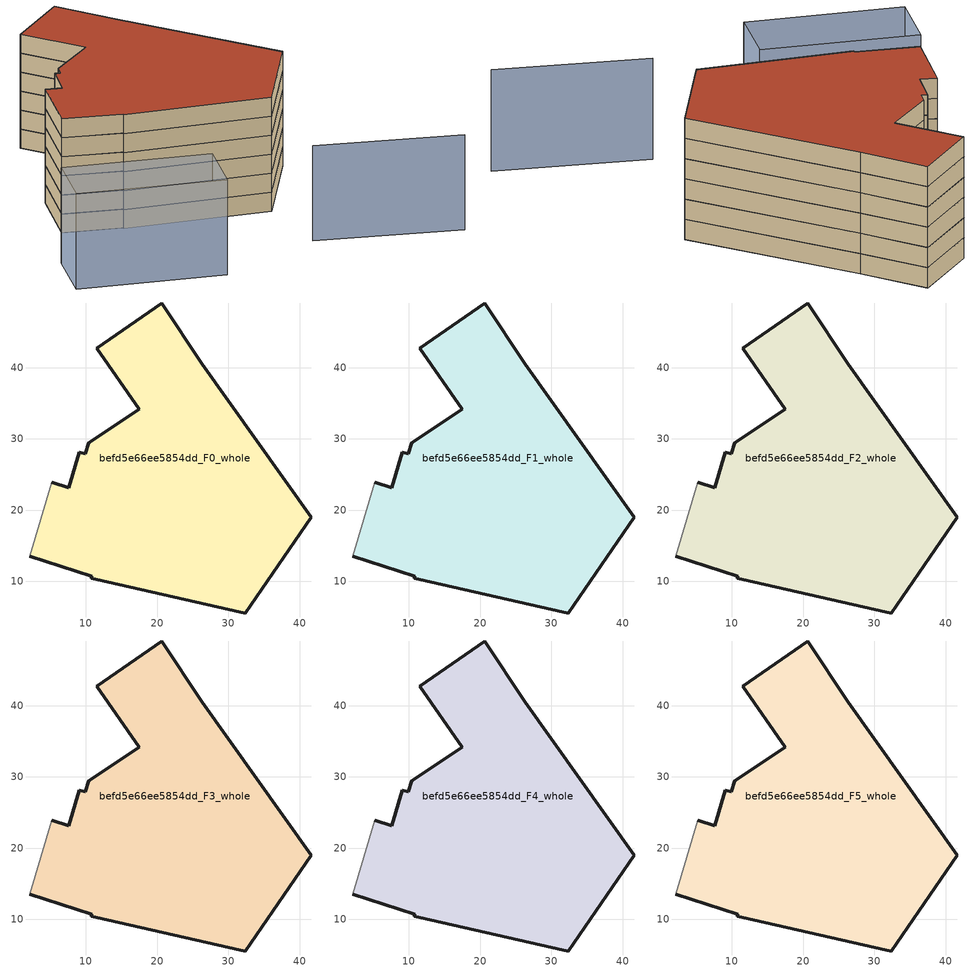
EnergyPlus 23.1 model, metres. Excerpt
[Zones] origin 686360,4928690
befd5e66ee5854dd_F0_whole
 floor ground (EU_floor_Construction): 32.35,5.56 41.59,19.02 26.34,40.5 20.6,49.06 11.52,42.73 17.51,34.13 10.38,29.45 9.89,27.88 9.08,28.13 7.56,23.12 5.21,23.91 2.14,13.5 10.79,10.71 10.73,10.46 z0
 wall outside (EU_wall_Construction): 5.21,23.91 7.56,23.12 9.08,28.13 9.89,27.88 10.38,29.45 17.51,34.13 11.52,42.73 20.6,49.06 26.34,40.5 41.59,19.02 32.35,5.56 10.73,10.46 10.79,10.71 2.14,13.5 z0:3
 wall adiabatic (EU_wall_Construction): 2.14,13.5 5.21,23.91 z0:3
befd5e66ee5854dd_F1_whole
 floor to befd5e66ee5854dd_F0_whole (EU_floor_Construction): 32.35,5.56 41.59,19.02 26.34,40.5 20.6,49.06 11.51,42.73 17.5,34.13 10.38,29.45 9.88,27.88 9.08,28.13 7.55,23.12 5.21,23.91 2.13,13.5 10.78,10.71 10.73,10.46 z3
 wall outside (EU_wall_Construction): 5.21,23.91 7.56,23.12 9.08,28.13 9.89,27.88 10.38,29.45 17.51,34.13 11.52,42.73 20.6,49.06 26.34,40.5 41.59,19.02 32.35,5.56 10.73,10.46 10.79,10.71 2.14,13.5 z3:6
 wall adiabatic (EU_wall_Construction): 2.14,13.5 5.21,23.91 z3:6
befd5e66ee5854dd_F2_whole
 floor to befd5e66ee5854dd_F1_whole (EU_floor_Construction): 32.35,5.56 41.59,19.02 26.34,40.5 20.6,49.06 11.51,42.73 17.5,34.13 10.38,29.45 9.88,27.88 9.08,28.13 7.55,23.12 5.21,23.91 2.13,13.5 10.78,10.71 10.73,10.46 z6
 wall outside (EU_wall_Construction): 5.21,23.91 7.56,23.12 9.08,28.13 9.89,27.88 10.38,29.45 17.51,34.13 11.52,42.73 20.6,49.06 26.34,40.5 41.59,19.02 32.35,5.56 10.73,10.46 10.79,10.71 2.14,13.5 z6:9
 wall adiabatic (EU_wall_Construction): 2.14,13.5 5.21,23.91 z6:9
befd5e66ee5854dd_F3_whole
 floor to befd5e66ee5854dd_F2_whole (EU_floor_Construction): 32.35,5.56 41.59,19.02 26.34,40.5 20.6,49.06 11.51,42.73 17.5,34.13 10.38,29.45 9.88,27.88 9.08,28.13 7.55,23.12 5.21,23.91 2.13,13.5 10.78,10.71 10.73,10.46 z9
 wall outside (EU_wall_Construction): 5.21,23.91 7.56,23.12 9.08,28.13 9.89,27.88 10.38,29.45 17.51,34.13 11.52,42.73 20.6,49.06 26.34,40.5 41.59,19.02 32.35,5.56 10.73,10.46 10.79,10.71 2.14,13.5 z9:12
 wall adiabatic (EU_wall_Construction): 2.14,13.5 5.21,23.91 z9:12
befd5e66ee5854dd_F4_whole
 floor to befd5e66ee5854dd_F3_whole (EU_floor_Construction): 32.35,5.56 41.59,19.02 26.34,40.5 20.6,49.06 11.51,42.73 17.5,34.13 10.38,29.45 9.88,27.88 9.08,28.13 7.55,23.12 5.21,23.91 2.13,13.5 10.78,10.71 10.73,10.46 z12
 wall outside (EU_wall_Construction): 5.21,23.91 7.56,23.12 9.08,28.13 9.89,27.88 10.38,29.45 17.51,34.13 11.52,42.73 20.6,49.06 26.34,40.5 41.59,19.02 32.35,5.56 10.73,10.46 10.79,10.71 2.14,13.5 z12:15
 wall adiabatic (EU_wall_Construction): 2.14,13.5 5.21,23.91 z12:15
befd5e66ee5854dd_F5_whole
 floor to befd5e66ee5854dd_F4_whole (EU_floor_Construction): 32.35,5.56 41.59,19.02 26.34,40.5 20.6,49.06 11.51,42.73 17.5,34.13 10.38,29.45 9.88,27.88 9.08,28.13 7.55,23.12 5.21,23.91 2.13,13.5 10.78,10.71 10.73,10.46 z15
 wall outside (EU_wall_Construction): 5.21,23.91 7.56,23.12 9.08,28.13 9.89,27.88 10.38,29.45 17.51,34.13 11.52,42.73 20.6,49.06 26.34,40.5 41.59,19.02 32.35,5.56 10.73,10.46 10.79,10.71 2.14,13.5 z15:18
 wall adiabatic (EU_wall_Construction): 2.14,13.5 5.21,23.91 z15:18
 roof outside (EU_roof_Construction): 26.34,40.5 41.59,19.02 32.35,5.56 10.73,10.46 10.79,10.71 2.14,13.5 5.21,23.91 7.56,23.12 9.08,28.13 9.89,27.88 10.38,29.45 17.51,34.13 11.52,42.73 20.6,49.06 z18
shading: 32.45,-6.44 53.53,-13.62 / 18.48,-1.88 15.91,-10.97 / 15.91,-10.97 -5.64,-4.88 / -5.64,-4.88 -3.07,4.21 / -3.07,4.21 18.48,-1.88 z0:15
[Building]
EU S2 Campaign: North Axis=0; Terrain=City; Solar Distribution=FullExterior
[Site:Location]
Bologna: Latitude=44.5; Longitude=11.25; Time Zone=1; Elevation=37
[SizingPeriod:WeatherFileDays]
AnnualSizingPeriod: Begin Month=1; Begin Day of Month=1; End Month=12; End Day of Month=31; Day of Week for Start Day=Monday; Use Weather File Daylight Saving Period=No; Use Weather File Rain and Snow Indicators=No
[MATERIAL]
EU_InternalMass_Material: Roughness=MediumRough; Thickness=0.1; Conductivity=1; Density=1800; Specific Heat=900; Thermal Absorptance=0.9; Solar Absorptance=0.7; Visible Absorptance=0.7
[MATERIAL:NOMASS] Roughness=MediumRough; Thermal Absorptance=0.9; Solar Absorptance=0.7; Visible Absorptance=0.7
Name | Thermal Resistance
EU_wall_NoMass | 0.779417
EU_roof_NoMass | 0.435466
EU_floor_NoMass | 0.588222
[CONSTRUCTION]
EU_wall_Construction: EU_wall_NoMass
EU_roof_Construction: EU_roof_NoMass
EU_floor_Construction: EU_floor_NoMass
EU_InternalMass_Construction: EU_InternalMass_Material
[ZONE] Type=1; Multiplier=1; Ceiling Height=autocalculate; Volume=2765.72; Floor Area=autocalculate; Part of Total Floor Area=Yes
befd5e66ee5854dd_F0_whole; befd5e66ee5854dd_F1_whole; befd5e66ee5854dd_F2_whole; befd5e66ee5854dd_F3_whole; befd5e66ee5854dd_F4_whole; befd5e66ee5854dd_F5_whole
[INTERNALMASS] Construction=EU_InternalMass_Construction; Surface Area=921.908
Name | Zone or ZoneList
befd5e66ee5854dd_F0_whole_EU_InternalMass | befd5e66ee5854dd_F0_whole
befd5e66ee5854dd_F1_whole_EU_InternalMass | befd5e66ee5854dd_F1_whole
befd5e66ee5854dd_F2_whole_EU_InternalMass | befd5e66ee5854dd_F2_whole
befd5e66ee5854dd_F3_whole_EU_InternalMass | befd5e66ee5854dd_F3_whole
befd5e66ee5854dd_F4_whole_EU_InternalMass | befd5e66ee5854dd_F4_whole
befd5e66ee5854dd_F5_whole_EU_InternalMass | befd5e66ee5854dd_F5_whole
[OTHEREQUIPMENT] Fuel Type=Electricity; Design Level Calculation Method=Watts/Area; Power per Zone Floor Area=1; Fraction Latent=0; Fraction Radiant=0; Fraction Lost=0; Carbon Dioxide Generation Rate=0; EndUse Subcategory=EU_Step8_InternalGains
Name | Zone or ZoneList or Space or SpaceList | Schedule
EU_Step8_InternalGain_befd5e66ee5854dd_F0_whole_f000 | befd5e66ee5854dd_F0_whole | EU_Step8_GainSchedule_befd5e66ee5854dd_F0_whole_f000
EU_Step8_InternalGain_befd5e66ee5854dd_F1_whole_f000 | befd5e66ee5854dd_F1_whole | EU_Step8_GainSchedule_befd5e66ee5854dd_F1_whole_f000
EU_Step8_InternalGain_befd5e66ee5854dd_F2_whole_f000 | befd5e66ee5854dd_F2_whole | EU_Step8_GainSchedule_befd5e66ee5854dd_F2_whole_f000
EU_Step8_InternalGain_befd5e66ee5854dd_F3_whole_f000 | befd5e66ee5854dd_F3_whole | EU_Step8_GainSchedule_befd5e66ee5854dd_F3_whole_f000
EU_Step8_InternalGain_befd5e66ee5854dd_F4_whole_f000 | befd5e66ee5854dd_F4_whole | EU_Step8_GainSchedule_befd5e66ee5854dd_F4_whole_f000
EU_Step8_InternalGain_befd5e66ee5854dd_F5_whole_f000 | befd5e66ee5854dd_F5_whole | EU_Step8_GainSchedule_befd5e66ee5854dd_F5_whole_f000
[ZONEVENTILATION:DESIGNFLOWRATE] Schedule=EU_AlwaysOn; Design Flow Rate Calculation Method=AirChanges/Hour; Air Changes per Hour=0.712058; Ventilation Type=Natural; Fan Pressure Rise=0; Fan Total Efficiency=1; Constant Term Coefficient=1; Temperature Term Coefficient=0; Velocity Term Coefficient=0; Velocity Squared Term Coefficient=0; Minimum Indoor Temperature=-100; Maximum Indoor Temperature=100; Delta Temperature=-100; Minimum Outdoor Temperature=-100; Maximum Outdoor Temperature=100; Maximum Wind Speed=40
Name | Zone or ZoneList or Space or SpaceList
EU_ConstantAir_befd5e66ee5854dd_F0_whole | befd5e66ee5854dd_F0_whole
EU_ConstantAir_befd5e66ee5854dd_F1_whole | befd5e66ee5854dd_F1_whole
EU_ConstantAir_befd5e66ee5854dd_F2_whole | befd5e66ee5854dd_F2_whole
EU_ConstantAir_befd5e66ee5854dd_F3_whole | befd5e66ee5854dd_F3_whole
EU_ConstantAir_befd5e66ee5854dd_F4_whole | befd5e66ee5854dd_F4_whole
EU_ConstantAir_befd5e66ee5854dd_F5_whole | befd5e66ee5854dd_F5_whole
[HVACTEMPLATE:THERMOSTAT] Constant Heating Setpoint=20; Constant Cooling Setpoint=50
EU_HeatOnly_befd5e66ee5854dd_F0_whole; EU_HeatOnly_befd5e66ee5854dd_F1_whole; EU_HeatOnly_befd5e66ee5854dd_F2_whole; EU_HeatOnly_befd5e66ee5854dd_F3_whole; EU_HeatOnly_befd5e66ee5854dd_F4_whole; EU_HeatOnly_befd5e66ee5854dd_F5_whole
[HVACTEMPLATE:ZONE:IDEALLOADSAIRSYSTEM] System Availability Schedule=EU_AlwaysOn; Maximum Heating Supply Air Temperature=50; Minimum Cooling Supply Air Temperature=13; Maximum Heating Supply Air Humidity Ratio=0.0156; Minimum Cooling Supply Air Humidity Ratio=0.0077; Heating Limit=NoLimit; Cooling Limit=NoLimit; Heating Availability Schedule=EU_AlwaysOn; Cooling Availability Schedule=EU_CoolingOff; Dehumidification Control Type=ConstantSensibleHeatRatio; Cooling Sensible Heat Ratio=0.7; Dehumidification Setpoint=60; Humidification Control Type=None; Humidification Setpoint=30; Outdoor Air Method=None; Outdoor Air Flow Rate per Person=0.00944; Outdoor Air Flow Rate per Zone Floor Area=0; Outdoor Air Flow Rate per Zone=0; Demand Controlled Ventilation Type=None; Outdoor Air Economizer Type=NoEconomizer; Heat Recovery Type=None; Sensible Heat Recovery Effectiveness=0.7; Latent Heat Recovery Effectiveness=0.65
Name | Template Thermostat
befd5e66ee5854dd_F0_whole | EU_HeatOnly_befd5e66ee5854dd_F0_whole
befd5e66ee5854dd_F1_whole | EU_HeatOnly_befd5e66ee5854dd_F1_whole
befd5e66ee5854dd_F2_whole | EU_HeatOnly_befd5e66ee5854dd_F2_whole
befd5e66ee5854dd_F3_whole | EU_HeatOnly_befd5e66ee5854dd_F3_whole
befd5e66ee5854dd_F4_whole | EU_HeatOnly_befd5e66ee5854dd_F4_whole
befd5e66ee5854dd_F5_whole | EU_HeatOnly_befd5e66ee5854dd_F5_whole
[SIZING:ZONE] Zone Cooling Design Supply Air Temperature Input Method=SupplyAirTemperature; Zone Cooling Design Supply Air Temperature=13; Zone Heating Design Supply Air Temperature Input Method=SupplyAirTemperature; Zone Heating Design Supply Air Temperature=50; Zone Cooling Design Supply Air Humidity Ratio=0.008; Zone Heating Design Supply Air Humidity Ratio=0.008; Cooling Design Air Flow Method=DesignDay; Cooling Design Air Flow Rate=0; Cooling Minimum Air Flow per Zone Floor Area=0.000762; Cooling Minimum Air Flow=0; Cooling Minimum Air Flow Fraction=0.2; Heating Design Air Flow Method=DesignDay; Heating Design Air Flow Rate=0; Heating Maximum Air Flow per Zone Floor Area=0.002032; Heating Maximum Air Flow=0.141576; Heating Maximum Air Flow Fraction=0.3; Account for Dedicated Outdoor Air System=No; Dedicated Outdoor Air System Control Strategy=NeutralSupplyAir; Dedicated Outdoor Air Low Setpoint Temperature for Design=autosize; Dedicated Outdoor Air High Setpoint Temperature for Design=autosize; Zone Load Sizing Method=Sensible Load Only No Latent Load; Zone Latent Cooling Design Supply Air Humidity Ratio Input Method=HumidityRatioDifference; Zone Cooling Design Supply Air Humidity Ratio Difference=0.005; Zone Latent Heating Design Supply Air Humidity Ratio Input Method=HumidityRatioDifference; Zone Humidification Design Supply Air Humidity Ratio Difference=0.005
befd5e66ee5854dd_F0_whole; befd5e66ee5854dd_F1_whole; befd5e66ee5854dd_F2_whole; befd5e66ee5854dd_F3_whole; befd5e66ee5854dd_F4_whole; befd5e66ee5854dd_F5_whole
[SCHEDULE:CONSTANT]
Name | Hourly Value
EU_AlwaysOn | 1
EU_CoolingOff | 0
[SCHEDULE:FILE] Column Number=1; Rows to Skip at Top=0; Number of Hours of Data=8760; Column Separator=Comma; Interpolate to Timestep=No; Minutes per Item=60; Adjust Schedule for Daylight Savings=Yes
Name | File
EU_Step8_GainSchedule_befd5e66ee5854dd_F0_whole_f000 | ../../schedules/befd5e66ee5854dd/befd5e66ee5854dd_F0_whole_f000_gain.csv
EU_Step8_GainSchedule_befd5e66ee5854dd_F1_whole_f000 | ../../schedules/befd5e66ee5854dd/befd5e66ee5854dd_F1_whole_f000_gain.csv
EU_Step8_GainSchedule_befd5e66ee5854dd_F2_whole_f000 | ../../schedules/befd5e66ee5854dd/befd5e66ee5854dd_F2_whole_f000_gain.csv
EU_Step8_GainSchedule_befd5e66ee5854dd_F3_whole_f000 | ../../schedules/befd5e66ee5854dd/befd5e66ee5854dd_F3_whole_f000_gain.csv
EU_Step8_GainSchedule_befd5e66ee5854dd_F4_whole_f000 | ../../schedules/befd5e66ee5854dd/befd5e66ee5854dd_F4_whole_f000_gain.csv
EU_Step8_GainSchedule_befd5e66ee5854dd_F5_whole_f000 | ../../schedules/befd5e66ee5854dd/befd5e66ee5854dd_F5_whole_f000_gain.csv
